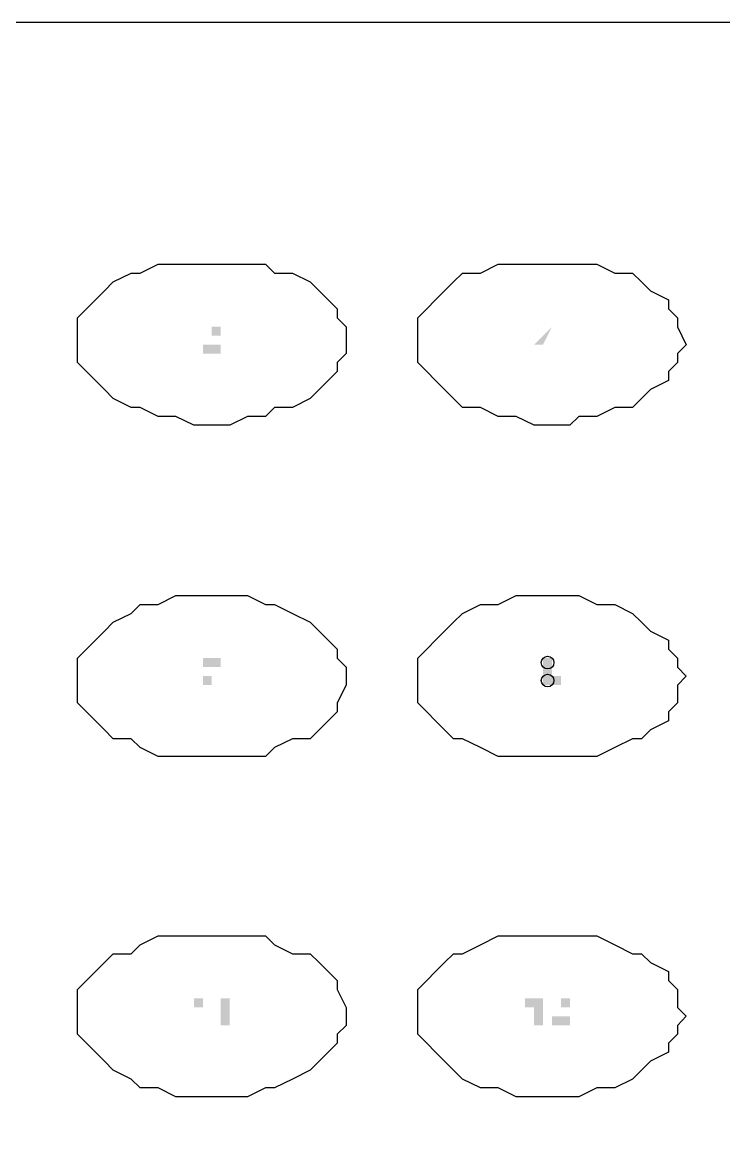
# Model space of a CAD drawing. Header units: millimetres. Extents: x -24 to 24, y -4.4 to 3.5.
# Drawn here: x 14.912 to 15.955, y -1.655 to 0 of the extents above; entities that cross this region are included whole.
import ezdxf

# ---------------------------------------------------------------- set-up
doc = ezdxf.new("R2010")
doc.units = ezdxf.units.MM

msp = doc.modelspace()

# ---------------------------------------------------------------- hatches: boundary and pattern name
for points in [[(15.1937, -0.4659), (15.1937, -0.4659), (15.1937, -0.4659), (15.207, -0.4659), (15.207, -0.4659), (15.207, -0.4659), (15.207, -0.4659), (15.207, -0.4659), (15.207, -0.4659), (15.207, -0.4659), (15.207, -0.4659), (15.207, -0.4659), (15.207, -0.4659), (15.207, -0.4659), (15.207, -0.4659), (15.207, -0.4659), (15.207, -0.4659), (15.207, -0.4659), (15.207, -0.4659), (15.207, -0.4659), (15.207, -0.4792), (15.207, -0.4792), (15.207, -0.4792), (15.207, -0.4792), (15.207, -0.4792), (15.207, -0.4792), (15.207, -0.4792), (15.207, -0.4792), (15.207, -0.4792), (15.207, -0.4792), (15.207, -0.4792), (15.207, -0.4792), (15.207, -0.4792), (15.207, -0.4792), (15.207, -0.4792), (15.207, -0.4792), (15.207, -0.4792), (15.207, -0.4792), (15.207, -0.4792), (15.207, -0.4792), (15.207, -0.4792), (15.207, -0.4792), (15.207, -0.4792), (15.207, -0.4792), (15.207, -0.4792), (15.207, -0.4792), (15.207, -0.4925), (15.207, -0.4925), (15.207, -0.4925), (15.1937, -0.4925), (15.1937, -0.4925), (15.1937, -0.4925), (15.1937, -0.4925), (15.1937, -0.4925), (15.1937, -0.4925), (15.1937, -0.4925), (15.1937, -0.4925), (15.1937, -0.4925), (15.1937, -0.4925), (15.1937, -0.4925), (15.1937, -0.4925), (15.1937, -0.4925), (15.1937, -0.4925), (15.1937, -0.4925), (15.1937, -0.4925), (15.1937, -0.4925), (15.1937, -0.4925), (15.1937, -0.4925), (15.1937, -0.4925), (15.1937, -0.4925), (15.1937, -0.4925), (15.1937, -0.4925), (15.1937, -0.4925), (15.1804, -0.4925), (15.1804, -0.4925), (15.1804, -0.4925), (15.1804, -0.4925), (15.1804, -0.4925), (15.1804, -0.4925), (15.1804, -0.4925), (15.1804, -0.4792), (15.1804, -0.4792), (15.1804, -0.4792), (15.1804, -0.4792), (15.1804, -0.4792), (15.1804, -0.4792), (15.1804, -0.4792), (15.1804, -0.4792), (15.1804, -0.4792), (15.1804, -0.4792), (15.1804, -0.4792), (15.1804, -0.4792), (15.1804, -0.4792), (15.1804, -0.4792), (15.1804, -0.4792), (15.1804, -0.4792), (15.1804, -0.4792), (15.1804, -0.4792), (15.1804, -0.4792), (15.1804, -0.4792), (15.1804, -0.4792), (15.1804, -0.4792), (15.1804, -0.4792), (15.1804, -0.4792), (15.1804, -0.4792), (15.1804, -0.4792), (15.1804, -0.4792), (15.1804, -0.4792), (15.1804, -0.4792), (15.1804, -0.4792), (15.1804, -0.4792), (15.1937, -0.4792), (15.1937, -0.4792), (15.1937, -0.4792), (15.1937, -0.4792), (15.1937, -0.4792), (15.1937, -0.4792), (15.1937, -0.4792), (15.1937, -0.4792), (15.1937, -0.4792), (15.1937, -0.4792), (15.1937, -0.4792), (15.1937, -0.4792), (15.1937, -0.4792), (15.1937, -0.4792), (15.1937, -0.4792), (15.1937, -0.4792), (15.1937, -0.4792), (15.1937, -0.4792), (15.1937, -0.4792), (15.1937, -0.4792), (15.1937, -0.4792), (15.1937, -0.4792), (15.1937, -0.4792), (15.1937, -0.4792), (15.1937, -0.4792), (15.1937, -0.4792), (15.1937, -0.4792), (15.1937, -0.4792), (15.207, -0.4792), (15.207, -0.4792), (15.207, -0.4792), (15.207, -0.4792), (15.207, -0.4792), (15.207, -0.4792), (15.207, -0.4792), (15.207, -0.4792), (15.207, -0.4792), (15.207, -0.4792), (15.207, -0.4792), (15.207, -0.4792), (15.207, -0.4792), (15.207, -0.4659), (15.207, -0.4659), (15.1937, -0.4659), (15.1937, -0.4659), (15.1937, -0.4659), (15.1937, -0.4659), (15.1937, -0.4659), (15.1937, -0.4659), (15.1937, -0.4659), (15.1937, -0.4659), (15.1937, -0.4659), (15.1937, -0.4659), (15.1937, -0.4659), (15.1937, -0.4659), (15.1937, -0.4659), (15.1937, -0.4659), (15.1937, -0.4659), (15.1937, -0.4659), (15.1937, -0.4659), (15.1937, -0.4659), (15.1937, -0.4659), (15.1937, -0.4659), (15.1937, -0.4659), (15.1937, -0.4659), (15.1937, -0.4659), (15.1937, -0.4659), (15.1937, -0.4659), (15.1937, -0.4659), (15.1937, -0.4659), (15.1937, -0.4659), (15.1937, -0.4659), (15.1937, -0.4659), (15.1937, -0.4659), (15.1937, -0.4659), (15.1937, -0.4659), (15.1937, -0.4659), (15.1937, -0.4659), (15.1937, -0.4659), (15.1937, -0.4659), (15.1937, -0.4659), (15.1937, -0.4659), (15.1937, -0.4659), (15.1937, -0.4659), (15.1937, -0.4659), (15.1937, -0.4659), (15.1937, -0.4659), (15.1937, -0.4526), (15.1937, -0.4526), (15.1937, -0.4526), (15.1937, -0.4526), (15.1937, -0.4526), (15.1937, -0.4526), (15.1937, -0.4526), (15.1937, -0.4526), (15.1937, -0.4526), (15.1937, -0.4526), (15.1937, -0.4526), (15.1937, -0.4526), (15.1937, -0.4526), (15.1937, -0.4526), (15.1937, -0.4526), (15.1937, -0.4526), (15.1937, -0.4526), (15.1937, -0.4526), (15.1937, -0.4526), (15.1937, -0.4526), (15.1937, -0.4526), (15.1937, -0.4526), (15.1937, -0.4526), (15.1937, -0.4526), (15.1937, -0.4526), (15.1937, -0.4526), (15.1937, -0.4526), (15.1937, -0.4526), (15.1937, -0.4526), (15.1937, -0.4526), (15.1937, -0.4526), (15.1937, -0.4526), (15.1937, -0.4526), (15.1937, -0.4526), (15.1937, -0.4526), (15.1804, -0.4526), (15.1804, -0.4526), (15.1804, -0.4526), (15.1804, -0.4526), (15.1804, -0.4526), (15.1804, -0.4526), (15.1804, -0.4526), (15.1804, -0.4526), (15.1804, -0.4526), (15.1804, -0.4526), (15.1804, -0.4526), (15.1804, -0.4526), (15.1804, -0.4526), (15.1804, -0.4526), (15.1804, -0.4526), (15.1804, -0.4526), (15.1804, -0.4526), (15.1804, -0.4526), (15.1804, -0.4526), (15.1804, -0.4526), (15.1804, -0.4526), (15.1804, -0.4526), (15.1804, -0.4526), (15.1804, -0.4526), (15.1804, -0.4526), (15.1804, -0.4526), (15.1804, -0.4526), (15.1804, -0.4526), (15.1804, -0.4526), (15.1804, -0.4526), (15.1804, -0.4526), (15.1804, -0.4526), (15.1804, -0.4526), (15.1937, -0.4526), (15.1937, -0.4526), (15.1937, -0.4526), (15.1937, -0.4526), (15.1937, -0.4526), (15.1937, -0.4526), (15.1937, -0.4526), (15.1937, -0.4526), (15.1937, -0.4526), (15.1937, -0.4526), (15.1937, -0.4526), (15.1937, -0.4526), (15.1937, -0.4526), (15.1937, -0.4526), (15.1937, -0.4526), (15.1937, -0.4526), (15.1937, -0.4526), (15.1937, -0.4526), (15.1937, -0.4526), (15.1937, -0.4526), (15.1937, -0.4526), (15.1937, -0.4526), (15.1937, -0.4526), (15.1937, -0.4526), (15.1937, -0.4526), (15.207, -0.4526), (15.207, -0.4526), (15.207, -0.4526), (15.207, -0.4526), (15.207, -0.4526), (15.207, -0.4526), (15.207, -0.4526), (15.207, -0.4526), (15.207, -0.4526), (15.207, -0.4526), (15.207, -0.4526), (15.207, -0.4526), (15.207, -0.4526), (15.207, -0.4526), (15.207, -0.4526), (15.207, -0.4526), (15.207, -0.4526), (15.207, -0.4526), (15.207, -0.4526), (15.207, -0.4526), (15.207, -0.4526), (15.207, -0.4526), (15.207, -0.4526), (15.207, -0.4659), (15.207, -0.4659), (15.207, -0.4659), (15.207, -0.4659), (15.207, -0.4659), (15.207, -0.4659), (15.207, -0.4659), (15.207, -0.4659), (15.207, -0.4659), (15.207, -0.4659), (15.207, -0.4659), (15.207, -0.4659), (15.1937, -0.4659), (15.1937, -0.4659), (15.1937, -0.4659), (15.1937, -0.4659)], [(15.207, -0.945), (15.207, -0.945), (15.207, -0.9583), (15.207, -0.9583), (15.207, -0.9583), (15.207, -0.9583), (15.207, -0.9583), (15.207, -0.9583), (15.207, -0.9583), (15.207, -0.9583), (15.207, -0.9583), (15.207, -0.9583), (15.207, -0.9583), (15.207, -0.9583), (15.207, -0.9583), (15.207, -0.9583), (15.207, -0.9583), (15.207, -0.9583), (15.207, -0.9583), (15.1937, -0.9583), (15.1937, -0.9583), (15.1937, -0.9583), (15.1937, -0.9583), (15.1937, -0.9583), (15.1937, -0.9583), (15.1937, -0.9583), (15.1937, -0.9583), (15.1937, -0.9583), (15.1937, -0.9583), (15.1937, -0.9583), (15.1937, -0.9717), (15.1937, -0.9717), (15.1937, -0.9717), (15.1937, -0.9717), (15.1937, -0.9717), (15.1937, -0.9717), (15.1937, -0.9717), (15.1937, -0.9717), (15.1937, -0.9717), (15.1937, -0.9717), (15.1937, -0.9717), (15.1937, -0.9717), (15.1937, -0.9717), (15.1937, -0.9717), (15.1937, -0.9717), (15.1937, -0.9717), (15.1937, -0.9717), (15.1937, -0.9717), (15.1937, -0.9717), (15.1937, -0.9717), (15.1937, -0.9717), (15.1937, -0.9717), (15.1937, -0.9717), (15.1937, -0.985), (15.1937, -0.985), (15.1937, -0.985), (15.1937, -0.985), (15.1937, -0.985), (15.1937, -0.985), (15.1937, -0.985), (15.1937, -0.985), (15.1937, -0.985), (15.1937, -0.985), (15.1937, -0.985), (15.1937, -0.985), (15.1937, -0.985), (15.1937, -0.985), (15.1937, -0.985), (15.1937, -0.985), (15.1937, -0.985), (15.1937, -0.985), (15.1937, -0.985), (15.1804, -0.985), (15.1804, -0.985), (15.1804, -0.985), (15.1804, -0.985), (15.1804, -0.985), (15.1804, -0.985), (15.1804, -0.985), (15.1804, -0.985), (15.1804, -0.985), (15.1804, -0.985), (15.1804, -0.985), (15.1804, -0.985), (15.1804, -0.985), (15.1804, -0.985), (15.1804, -0.985), (15.1804, -0.985), (15.1804, -0.985), (15.1804, -0.985), (15.1804, -0.985), (15.1804, -0.9717), (15.1804, -0.9717), (15.1937, -0.9717), (15.1937, -0.9717), (15.1937, -0.9717), (15.1937, -0.9717), (15.1937, -0.9717), (15.1937, -0.9717), (15.1937, -0.9717), (15.1937, -0.9717), (15.1937, -0.9717), (15.1937, -0.9717), (15.1937, -0.9717), (15.1937, -0.9717), (15.1937, -0.9717), (15.1937, -0.9717), (15.1937, -0.9717), (15.1937, -0.9717), (15.1937, -0.9717), (15.1937, -0.9717), (15.1937, -0.9717), (15.1937, -0.9717), (15.1937, -0.9717), (15.1937, -0.9583), (15.1937, -0.9583), (15.1937, -0.9583), (15.1937, -0.9583), (15.1937, -0.9583), (15.1937, -0.9583), (15.1937, -0.9583), (15.1937, -0.9583), (15.1937, -0.9583), (15.1937, -0.9583), (15.1937, -0.9583), (15.1937, -0.9583), (15.1937, -0.9583), (15.1937, -0.9583), (15.1937, -0.9583), (15.1937, -0.9583), (15.1937, -0.9583), (15.1937, -0.9583), (15.1937, -0.9583), (15.1937, -0.9583), (15.1937, -0.9583), (15.1937, -0.9583), (15.1937, -0.9583), (15.1937, -0.9583), (15.1937, -0.9583), (15.1937, -0.9583), (15.1937, -0.9583), (15.1804, -0.9583), (15.1804, -0.945), (15.207, -0.945)], [(15.6995, -0.9717), (15.6995, -0.9717), (15.6995, -0.9717), (15.6995, -0.9717), (15.6995, -0.9717), (15.6995, -0.9717), (15.6995, -0.9717), (15.6995, -0.9717), (15.6995, -0.9717), (15.6995, -0.9717), (15.6995, -0.9717), (15.6995, -0.9717), (15.6995, -0.9717), (15.6995, -0.9717), (15.6995, -0.9717), (15.6995, -0.9717), (15.6995, -0.9717), (15.7128, -0.9717), (15.7128, -0.9717), (15.7128, -0.9717), (15.7128, -0.9717), (15.7128, -0.9717), (15.7128, -0.9717), (15.7128, -0.9717), (15.7128, -0.9717), (15.7128, -0.9717), (15.7128, -0.9717), (15.7128, -0.9717), (15.7128, -0.9717), (15.7128, -0.9717), (15.7128, -0.9717), (15.7128, -0.985), (15.7128, -0.985), (15.7128, -0.985), (15.7128, -0.985), (15.7128, -0.985), (15.7128, -0.985), (15.6995, -0.985), (15.6995, -0.985), (15.6995, -0.985), (15.6995, -0.985), (15.6995, -0.985), (15.6995, -0.985), (15.6995, -0.985), (15.6995, -0.985), (15.6995, -0.985), (15.6995, -0.985), (15.6995, -0.985), (15.6995, -0.985), (15.6995, -0.985), (15.6995, -0.985), (15.6995, -0.985), (15.6995, -0.985), (15.6995, -0.985), (15.6995, -0.985), (15.6995, -0.985), (15.6995, -0.985), (15.6995, -0.985), (15.6995, -0.985), (15.6995, -0.985), (15.6995, -0.985), (15.6995, -0.985), (15.6995, -0.985), (15.6995, -0.985), (15.6995, -0.985), (15.6862, -0.985), (15.6862, -0.985), (15.6862, -0.985), (15.6862, -0.985), (15.6862, -0.985), (15.6862, -0.985), (15.6862, -0.985), (15.6862, -0.985), (15.6862, -0.985), (15.6862, -0.985), (15.6862, -0.985), (15.6862, -0.985), (15.6862, -0.985), (15.6862, -0.985), (15.6862, -0.985), (15.6862, -0.985), (15.6862, -0.985), (15.6862, -0.985), (15.6862, -0.985), (15.6862, -0.985), (15.6862, -0.985), (15.6862, -0.985), (15.6862, -0.985), (15.6862, -0.985), (15.6862, -0.985), (15.6862, -0.985), (15.6862, -0.985), (15.6862, -0.985), (15.6862, -0.985), (15.6862, -0.985), (15.6862, -0.985), (15.6862, -0.985), (15.6862, -0.985), (15.6862, -0.9717), (15.6862, -0.9717), (15.6862, -0.9717), (15.6862, -0.9717), (15.6862, -0.9717), (15.6862, -0.9717), (15.6862, -0.9717), (15.6862, -0.9717), (15.6862, -0.9717), (15.6862, -0.9717), (15.6862, -0.9717), (15.6862, -0.9717), (15.6862, -0.9717), (15.6862, -0.9717), (15.6862, -0.9717), (15.6862, -0.9717), (15.6862, -0.9717), (15.6862, -0.9717), (15.6862, -0.9717), (15.6862, -0.9717), (15.6862, -0.9717), (15.6862, -0.9717), (15.6862, -0.9717), (15.6862, -0.9717), (15.6862, -0.9717), (15.6862, -0.9717), (15.6862, -0.9717), (15.6862, -0.9717), (15.6862, -0.9717), (15.6862, -0.9717), (15.6862, -0.9717), (15.6862, -0.9717), (15.6862, -0.9717), (15.6862, -0.9583), (15.6862, -0.9583), (15.6862, -0.9583), (15.6862, -0.9583), (15.6862, -0.9583), (15.6862, -0.9583), (15.6862, -0.9583), (15.6862, -0.9583), (15.6862, -0.9583), (15.6862, -0.9583), (15.6862, -0.9583), (15.6862, -0.9583), (15.6862, -0.9583), (15.6862, -0.9583), (15.6862, -0.9583), (15.6862, -0.9583), (15.6862, -0.9583), (15.6862, -0.9583), (15.6862, -0.9583), (15.6862, -0.9583), (15.6862, -0.9583), (15.6862, -0.9583), (15.6862, -0.9583), (15.6862, -0.9583), (15.6862, -0.9583), (15.6862, -0.9583), (15.6862, -0.9583), (15.6862, -0.9583), (15.6862, -0.945), (15.6862, -0.945), (15.6862, -0.945), (15.6862, -0.945), (15.6862, -0.945), (15.6862, -0.945), (15.6862, -0.945), (15.6862, -0.945), (15.6862, -0.945), (15.6862, -0.945), (15.6862, -0.945), (15.6862, -0.945), (15.6862, -0.945), (15.6862, -0.945), (15.6862, -0.945), (15.6862, -0.945), (15.6862, -0.945), (15.6862, -0.945), (15.6862, -0.945), (15.6862, -0.945), (15.6862, -0.945), (15.6862, -0.945), (15.6995, -0.945), (15.6995, -0.945), (15.6995, -0.945), (15.6995, -0.945), (15.6995, -0.945), (15.6995, -0.945), (15.6995, -0.945), (15.6995, -0.945), (15.6995, -0.945), (15.6995, -0.945), (15.6995, -0.945), (15.6995, -0.945), (15.6995, -0.945), (15.6995, -0.945), (15.6995, -0.945), (15.6995, -0.945), (15.6995, -0.945), (15.6995, -0.945), (15.6995, -0.945), (15.6995, -0.945), (15.6995, -0.945), (15.6995, -0.945), (15.6995, -0.945), (15.6995, -0.9583), (15.6995, -0.9583), (15.6995, -0.9583), (15.6995, -0.9583), (15.6995, -0.9583), (15.6995, -0.9583), (15.6995, -0.9583), (15.6995, -0.9583), (15.6995, -0.9583), (15.6995, -0.9583), (15.6995, -0.9583), (15.6995, -0.9583), (15.6995, -0.9583), (15.6995, -0.9583), (15.6995, -0.9583), (15.6995, -0.9583), (15.6995, -0.9583), (15.6995, -0.9583), (15.6995, -0.9583), (15.6995, -0.9583), (15.6995, -0.9583), (15.6995, -0.9583), (15.6995, -0.9583), (15.6995, -0.9583), (15.6995, -0.9583), (15.6995, -0.9583), (15.6995, -0.9583), (15.6995, -0.9583), (15.6995, -0.9583), (15.6995, -0.9717), (15.6995, -0.9717), (15.6995, -0.9717), (15.6995, -0.9717)], [(15.1804, -1.4908), (15.1804, -1.4908), (15.1804, -1.4508), (15.1804, -1.4508), (15.1804, -1.4508), (15.1804, -1.4508), (15.1804, -1.4508), (15.1804, -1.4641), (15.1804, -1.4641), (15.1804, -1.4641), (15.1804, -1.4641), (15.1804, -1.4641), (15.1804, -1.4641), (15.1804, -1.4641), (15.1804, -1.4641), (15.1671, -1.4641), (15.1671, -1.4641), (15.1671, -1.4641), (15.1671, -1.4641), (15.1671, -1.4641), (15.1671, -1.4641), (15.1671, -1.4641), (15.1671, -1.4641), (15.1671, -1.4641), (15.1671, -1.4508), (15.1671, -1.4508), (15.1671, -1.4508), (15.1671, -1.4508), (15.1671, -1.4508), (15.1671, -1.4508), (15.1671, -1.4508), (15.1671, -1.4508), (15.1671, -1.4508), (15.1804, -1.4508), (15.1804, -1.4508), (15.1804, -1.4508), (15.1804, -1.4508), (15.1804, -1.4508), (15.1804, -1.4508), (15.1804, -1.4508), (15.1804, -1.4508), (15.1804, -1.4508), (15.1804, -1.4508), (15.1804, -1.4508), (15.1804, -1.4508), (15.1804, -1.4508), (15.1804, -1.4508), (15.1804, -1.4508), (15.1804, -1.4508), (15.1804, -1.4508), (15.1804, -1.4508), (15.1804, -1.4508), (15.1804, -1.4508), (15.1804, -1.4508), (15.1804, -1.4508)], [(15.2203, -1.4908), (15.207, -1.4908), (15.207, -1.4508), (15.207, -1.4508), (15.207, -1.4508), (15.207, -1.4508), (15.207, -1.4508), (15.207, -1.4641), (15.207, -1.4641), (15.207, -1.4641), (15.207, -1.4641), (15.207, -1.4641), (15.207, -1.4641), (15.207, -1.4641), (15.207, -1.4641), (15.207, -1.4641), (15.207, -1.4641), (15.207, -1.4641), (15.207, -1.4641), (15.207, -1.4641), (15.207, -1.4641), (15.207, -1.4641), (15.207, -1.4641), (15.207, -1.4641), (15.207, -1.4508), (15.207, -1.4508), (15.207, -1.4508), (15.207, -1.4508), (15.207, -1.4508), (15.207, -1.4508), (15.207, -1.4508), (15.207, -1.4508), (15.207, -1.4508), (15.207, -1.4508), (15.207, -1.4508), (15.207, -1.4508), (15.207, -1.4508), (15.207, -1.4508), (15.207, -1.4508), (15.207, -1.4508), (15.207, -1.4508), (15.207, -1.4508), (15.207, -1.4508), (15.207, -1.4508), (15.207, -1.4508), (15.207, -1.4508), (15.207, -1.4508), (15.207, -1.4508), (15.207, -1.4508), (15.207, -1.4508), (15.207, -1.4508), (15.207, -1.4508), (15.2203, -1.4508), (15.2203, -1.4508), (15.2203, -1.4508)], [(15.6862, -1.4908), (15.6729, -1.4908), (15.6729, -1.4508), (15.6729, -1.4508), (15.6729, -1.4508), (15.6729, -1.4508), (15.6729, -1.4508), (15.6729, -1.4641), (15.6729, -1.4641), (15.6729, -1.4641), (15.6729, -1.4641), (15.6729, -1.4641), (15.6729, -1.4641), (15.6729, -1.4641), (15.6729, -1.4641), (15.6729, -1.4641), (15.6729, -1.4641), (15.6729, -1.4641), (15.6729, -1.4641), (15.6729, -1.4641), (15.6729, -1.4641), (15.6729, -1.4641), (15.6596, -1.4641), (15.6596, -1.4641), (15.6596, -1.4508), (15.6596, -1.4508), (15.6729, -1.4508), (15.6729, -1.4508), (15.6729, -1.4508), (15.6729, -1.4508), (15.6729, -1.4508), (15.6729, -1.4508), (15.6729, -1.4508), (15.6729, -1.4508), (15.6729, -1.4508), (15.6729, -1.4508), (15.6729, -1.4508), (15.6729, -1.4508), (15.6729, -1.4508), (15.6729, -1.4508), (15.6729, -1.4508), (15.6729, -1.4508), (15.6729, -1.4508), (15.6729, -1.4508), (15.6729, -1.4508), (15.6729, -1.4508), (15.6729, -1.4508), (15.6729, -1.4508), (15.6729, -1.4508), (15.6729, -1.4508), (15.6729, -1.4508), (15.6729, -1.4508), (15.6729, -1.4508), (15.6729, -1.4508), (15.6862, -1.4508)], [(15.7261, -1.4908), (15.6995, -1.4908), (15.6995, -1.4908), (15.6995, -1.4908), (15.6995, -1.4908), (15.6995, -1.4908), (15.6995, -1.4908), (15.6995, -1.4908), (15.6995, -1.4908), (15.6995, -1.4908), (15.6995, -1.4774), (15.6995, -1.4774), (15.6995, -1.4774), (15.6995, -1.4774), (15.6995, -1.4774), (15.6995, -1.4774), (15.6995, -1.4774), (15.6995, -1.4774), (15.6995, -1.4774), (15.6995, -1.4774), (15.6995, -1.4774), (15.6995, -1.4774), (15.6995, -1.4774), (15.6995, -1.4774), (15.6995, -1.4774), (15.6995, -1.4774), (15.6995, -1.4774), (15.6995, -1.4774), (15.6995, -1.4774), (15.6995, -1.4774), (15.6995, -1.4774), (15.6995, -1.4774), (15.6995, -1.4774), (15.6995, -1.4774), (15.6995, -1.4774), (15.6995, -1.4774), (15.6995, -1.4774), (15.6995, -1.4774), (15.6995, -1.4774), (15.6995, -1.4774), (15.6995, -1.4774), (15.7128, -1.4774), (15.7128, -1.4774), (15.7128, -1.4641), (15.7128, -1.4641), (15.7128, -1.4641), (15.7128, -1.4641), (15.7128, -1.4641), (15.7128, -1.4641), (15.7128, -1.4641), (15.7128, -1.4641), (15.7128, -1.4641), (15.7128, -1.4641), (15.7128, -1.4641), (15.7128, -1.4641), (15.7128, -1.4641), (15.7128, -1.4641), (15.7128, -1.4641), (15.7128, -1.4641), (15.7128, -1.4641), (15.7128, -1.4641), (15.7128, -1.4641), (15.7128, -1.4641), (15.7128, -1.4641), (15.7128, -1.4641), (15.7128, -1.4641), (15.7128, -1.4641), (15.7128, -1.4641), (15.7128, -1.4641), (15.7128, -1.4641), (15.7128, -1.4641), (15.7128, -1.4641), (15.7128, -1.4641), (15.7128, -1.4508), (15.7128, -1.4508), (15.7128, -1.4508), (15.7128, -1.4508), (15.7128, -1.4508), (15.7128, -1.4508), (15.7128, -1.4508), (15.7128, -1.4508), (15.7128, -1.4508), (15.7128, -1.4508), (15.7128, -1.4508), (15.7128, -1.4508), (15.7128, -1.4508), (15.7128, -1.4508), (15.7128, -1.4508), (15.7128, -1.4508), (15.7128, -1.4508), (15.7128, -1.4508), (15.7128, -1.4508), (15.7128, -1.4508), (15.7128, -1.4508), (15.7128, -1.4508), (15.7128, -1.4508), (15.6995, -1.4508), (15.6995, -1.4508), (15.6995, -1.4508), (15.6995, -1.4508), (15.6995, -1.4508), (15.6995, -1.4508), (15.6995, -1.4508), (15.6995, -1.4508), (15.6995, -1.4508), (15.6995, -1.4508), (15.6995, -1.4508), (15.6995, -1.4508), (15.6995, -1.4508), (15.6995, -1.4508), (15.6995, -1.4508), (15.6995, -1.4508), (15.6995, -1.4508), (15.6995, -1.4508), (15.6995, -1.4641), (15.6995, -1.4641), (15.6995, -1.4641), (15.6995, -1.4641), (15.6995, -1.4641), (15.6995, -1.4641), (15.6995, -1.4508), (15.6995, -1.4508), (15.6995, -1.4508), (15.6995, -1.4508), (15.6995, -1.4508), (15.6995, -1.4508), (15.6995, -1.4508), (15.6995, -1.4508), (15.6995, -1.4508), (15.6995, -1.4508), (15.6995, -1.4508), (15.6995, -1.4508), (15.6995, -1.4508), (15.6995, -1.4508), (15.6995, -1.4508), (15.6995, -1.4508), (15.6995, -1.4508), (15.6995, -1.4508), (15.6995, -1.4508), (15.6995, -1.4508), (15.6995, -1.4508), (15.6995, -1.4508), (15.6995, -1.4508), (15.6995, -1.4508), (15.6995, -1.4508), (15.6995, -1.4508), (15.6995, -1.4508), (15.6995, -1.4508), (15.6995, -1.4508), (15.6995, -1.4508), (15.6995, -1.4508), (15.7128, -1.4508), (15.7128, -1.4508), (15.7128, -1.4508), (15.7128, -1.4508), (15.7128, -1.4508), (15.7128, -1.4508), (15.7128, -1.4508), (15.7128, -1.4508), (15.7128, -1.4508), (15.7128, -1.4508), (15.7128, -1.4508), (15.7128, -1.4508), (15.7128, -1.4508), (15.7128, -1.4508), (15.7128, -1.4508), (15.7128, -1.4508), (15.7128, -1.4508), (15.7128, -1.4508), (15.7128, -1.4508), (15.7128, -1.4508), (15.7128, -1.4508), (15.7128, -1.4508), (15.7128, -1.4508), (15.7128, -1.4508), (15.7128, -1.4508), (15.7128, -1.4508), (15.7128, -1.4508), (15.7261, -1.4508), (15.7261, -1.4508), (15.7261, -1.4508), (15.7261, -1.4508), (15.7261, -1.4508), (15.7261, -1.4508), (15.7261, -1.4508), (15.7261, -1.4508), (15.7261, -1.4508), (15.7261, -1.4508), (15.7261, -1.4641), (15.7261, -1.4641), (15.7261, -1.4641), (15.7261, -1.4641), (15.7261, -1.4641), (15.7261, -1.4641), (15.7261, -1.4641), (15.7261, -1.4641), (15.7261, -1.4641), (15.7261, -1.4641), (15.7261, -1.4641), (15.7261, -1.4641), (15.7261, -1.4641), (15.7128, -1.4641), (15.7128, -1.4641), (15.7128, -1.4641), (15.7128, -1.4641), (15.7128, -1.4641), (15.7128, -1.4641), (15.7128, -1.4641), (15.7128, -1.4641), (15.7128, -1.4641), (15.7128, -1.4641), (15.7128, -1.4641), (15.7128, -1.4641), (15.7128, -1.4641), (15.7128, -1.4641), (15.7128, -1.4641), (15.7128, -1.4641), (15.7128, -1.4641), (15.7128, -1.4774), (15.7128, -1.4774), (15.7128, -1.4774), (15.7128, -1.4774), (15.7128, -1.4774), (15.7128, -1.4774), (15.7128, -1.4774), (15.7128, -1.4774), (15.7128, -1.4774), (15.7128, -1.4774), (15.7128, -1.4774), (15.7128, -1.4774), (15.7128, -1.4774), (15.7128, -1.4774), (15.7128, -1.4774), (15.7128, -1.4774), (15.6995, -1.4774), (15.6995, -1.4774), (15.6995, -1.4774), (15.6995, -1.4774), (15.6995, -1.4774), (15.6995, -1.4774), (15.6995, -1.4774), (15.6995, -1.4774), (15.6995, -1.4774), (15.6995, -1.4774), (15.6995, -1.4774), (15.6995, -1.4774), (15.6995, -1.4774), (15.6995, -1.4774), (15.6995, -1.4774), (15.7261, -1.4774)]]:
    msp.add_hatch(color=256).paths.add_polyline_path(points)
h = msp.add_hatch(color=256)
h.paths.add_polyline_path([(15.7128, -0.4792), (15.6995, -0.4792), (15.6995, -0.4925), (15.6995, -0.4925), (15.6995, -0.4792), (15.6729, -0.4792), (15.6729, -0.4792), (15.6995, -0.4526), (15.6995, -0.4526), (15.6995, -0.4792), (15.7128, -0.4792)], flags=0)
h.paths.add_polyline_path([(15.6995, -0.4792), (15.6995, -0.4526), (15.6995, -0.4526), (15.6862, -0.4792)], flags=0)

# ---------------------------------------------------------------- linework, layer by layer
for points in [[(21.9154, 0), (21.9154, -4.4456), (-21.9154, -4.4456), (-21.9154, 0)], [(15.3934, -0.4792), (15.3934, -0.4925), (15.3801, -0.5058), (15.3801, -0.5191), (15.3668, -0.5324), (15.3534, -0.5457), (15.3401, -0.559), (15.3135, -0.5723), (15.2869, -0.5723), (15.2736, -0.5857), (15.247, -0.5857), (15.2203, -0.599), (15.1937, -0.599), (15.1671, -0.599), (15.1405, -0.5857), (15.1139, -0.5857), (15.0872, -0.5723), (15.0739, -0.5723), (15.0473, -0.559), (15.034, -0.5457), (15.0207, -0.5324), (15.0074, -0.5191), (14.9941, -0.5058), (14.9941, -0.4925), (14.9941, -0.4792), (14.9941, -0.4526), (14.9941, -0.4392), (15.0074, -0.4259), (15.0207, -0.4126), (15.034, -0.3993), (15.0473, -0.386), (15.0739, -0.3727), (15.0872, -0.3727), (15.1139, -0.3594), (15.1405, -0.3594), (15.1671, -0.3594), (15.1937, -0.3594), (15.2203, -0.3594), (15.247, -0.3594), (15.2736, -0.3594), (15.2869, -0.3727), (15.3135, -0.3727), (15.3401, -0.386), (15.3534, -0.3993), (15.3668, -0.4126), (15.3801, -0.4259), (15.3801, -0.4392), (15.3934, -0.4526)], [(15.8992, -0.4792), (15.8859, -0.4925), (15.8859, -0.5058), (15.8725, -0.5191), (15.8725, -0.5324), (15.8459, -0.5457), (15.8326, -0.559), (15.8193, -0.5723), (15.7927, -0.5723), (15.7661, -0.5857), (15.7394, -0.5857), (15.7261, -0.599), (15.6995, -0.599), (15.6729, -0.599), (15.6463, -0.5857), (15.6196, -0.5857), (15.593, -0.5723), (15.5664, -0.5723), (15.5531, -0.559), (15.5398, -0.5457), (15.5265, -0.5324), (15.5132, -0.5191), (15.4999, -0.5058), (15.4999, -0.4925), (15.4999, -0.4792), (15.4999, -0.4526), (15.4999, -0.4392), (15.5132, -0.4259), (15.5265, -0.4126), (15.5398, -0.3993), (15.5531, -0.386), (15.5664, -0.3727), (15.593, -0.3727), (15.6196, -0.3594), (15.6463, -0.3594), (15.6729, -0.3594), (15.6995, -0.3594), (15.7261, -0.3594), (15.7394, -0.3594), (15.7661, -0.3594), (15.7927, -0.3727), (15.8193, -0.3727), (15.8326, -0.386), (15.8459, -0.3993), (15.8725, -0.4126), (15.8725, -0.4259), (15.8859, -0.4392), (15.8859, -0.4526)], [(15.3934, -0.9717), (15.3934, -0.985), (15.3801, -1.0116), (15.3801, -1.0249), (15.3668, -1.0382), (15.3534, -1.0515), (15.3401, -1.0648), (15.3135, -1.0648), (15.2869, -1.0781), (15.2736, -1.0914), (15.247, -1.0914), (15.2203, -1.0914), (15.1937, -1.0914), (15.1671, -1.0914), (15.1405, -1.0914), (15.1139, -1.0914), (15.0872, -1.0781), (15.0739, -1.0648), (15.0473, -1.0648), (15.034, -1.0515), (15.0207, -1.0382), (15.0074, -1.0249), (14.9941, -1.0116), (14.9941, -0.985), (14.9941, -0.9717), (14.9941, -0.9583), (14.9941, -0.945), (15.0074, -0.9317), (15.0207, -0.9184), (15.034, -0.9051), (15.0473, -0.8918), (15.0739, -0.8785), (15.0872, -0.8652), (15.1139, -0.8652), (15.1405, -0.8519), (15.1671, -0.8519), (15.1937, -0.8519), (15.2203, -0.8519), (15.247, -0.8519), (15.2736, -0.8652), (15.2869, -0.8652), (15.3135, -0.8785), (15.3401, -0.8918), (15.3534, -0.9051), (15.3668, -0.9184), (15.3801, -0.9317), (15.3801, -0.945), (15.3934, -0.9583)], [(15.8992, -0.9717), (15.8859, -0.985), (15.8859, -1.0116), (15.8725, -1.0249), (15.8725, -1.0382), (15.8459, -1.0515), (15.8326, -1.0648), (15.8193, -1.0648), (15.7927, -1.0781), (15.7661, -1.0914), (15.7394, -1.0914), (15.7261, -1.0914), (15.6995, -1.0914), (15.6729, -1.0914), (15.6463, -1.0914), (15.6196, -1.0914), (15.593, -1.0781), (15.5664, -1.0648), (15.5531, -1.0648), (15.5398, -1.0515), (15.5265, -1.0382), (15.5132, -1.0249), (15.4999, -1.0116), (15.4999, -0.985), (15.4999, -0.9717), (15.4999, -0.9583), (15.4999, -0.945), (15.5132, -0.9317), (15.5265, -0.9184), (15.5398, -0.9051), (15.5531, -0.8918), (15.5664, -0.8785), (15.593, -0.8652), (15.6196, -0.8652), (15.6463, -0.8519), (15.6729, -0.8519), (15.6995, -0.8519), (15.7261, -0.8519), (15.7394, -0.8519), (15.7661, -0.8652), (15.7927, -0.8652), (15.8193, -0.8785), (15.8326, -0.8918), (15.8459, -0.9051), (15.8725, -0.9184), (15.8725, -0.9317), (15.8859, -0.945), (15.8859, -0.9583)], [(15.3934, -1.4774), (15.3934, -1.4908), (15.3801, -1.5041), (15.3801, -1.5174), (15.3668, -1.5307), (15.3534, -1.544), (15.3401, -1.5573), (15.3135, -1.5706), (15.2869, -1.5839), (15.2736, -1.5839), (15.247, -1.5972), (15.2203, -1.5972), (15.1937, -1.5972), (15.1671, -1.5972), (15.1405, -1.5972), (15.1139, -1.5839), (15.0872, -1.5839), (15.0739, -1.5706), (15.0473, -1.5573), (15.034, -1.544), (15.0207, -1.5307), (15.0074, -1.5174), (14.9941, -1.5041), (14.9941, -1.4908), (14.9941, -1.4774), (14.9941, -1.4641), (14.9941, -1.4375), (15.0074, -1.4242), (15.0207, -1.4109), (15.034, -1.3976), (15.0473, -1.3843), (15.0739, -1.3843), (15.0872, -1.371), (15.1139, -1.3577), (15.1405, -1.3577), (15.1671, -1.3577), (15.1937, -1.3577), (15.2203, -1.3577), (15.247, -1.3577), (15.2736, -1.3577), (15.2869, -1.371), (15.3135, -1.3843), (15.3401, -1.3843), (15.3534, -1.3976), (15.3668, -1.4109), (15.3801, -1.4242), (15.3801, -1.4375), (15.3934, -1.4641)], [(15.8992, -1.4774), (15.8859, -1.4908), (15.8859, -1.5041), (15.8725, -1.5174), (15.8725, -1.5307), (15.8459, -1.544), (15.8326, -1.5573), (15.8193, -1.5706), (15.7927, -1.5839), (15.7661, -1.5839), (15.7394, -1.5972), (15.7261, -1.5972), (15.6995, -1.5972), (15.6729, -1.5972), (15.6463, -1.5972), (15.6196, -1.5839), (15.593, -1.5839), (15.5664, -1.5706), (15.5531, -1.5573), (15.5398, -1.544), (15.5265, -1.5307), (15.5132, -1.5174), (15.4999, -1.5041), (15.4999, -1.4908), (15.4999, -1.4774), (15.4999, -1.4641), (15.4999, -1.4375), (15.5132, -1.4242), (15.5265, -1.4109), (15.5398, -1.3976), (15.5531, -1.3843), (15.5664, -1.3843), (15.593, -1.371), (15.6196, -1.3577), (15.6463, -1.3577), (15.6729, -1.3577), (15.6995, -1.3577), (15.7261, -1.3577), (15.7394, -1.3577), (15.7661, -1.3577), (15.7927, -1.371), (15.8193, -1.3843), (15.8326, -1.3843), (15.8459, -1.3976), (15.8725, -1.4109), (15.8725, -1.4242), (15.8859, -1.4375), (15.8859, -1.4641)]]:
    msp.add_lwpolyline(points, close=True)
for centre in [(15.6929, -0.9517), (15.6929, -0.9783)]:
    msp.add_circle(centre, 0.00941)

doc.saveas('drawing.dxf')
